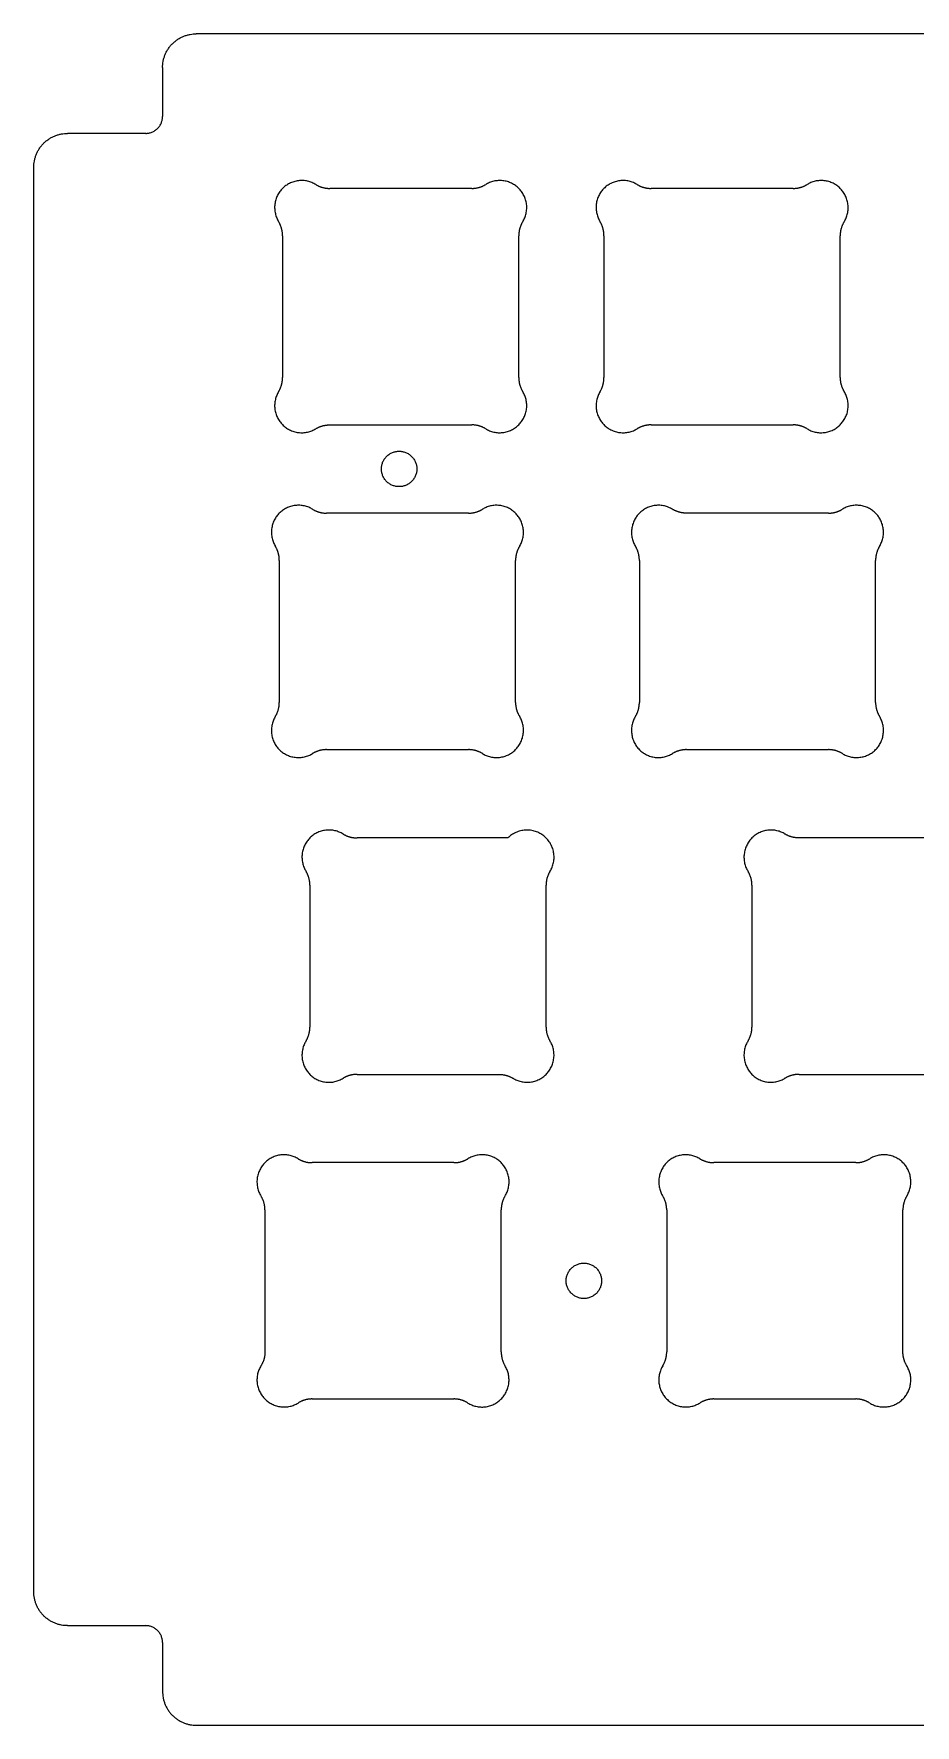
# Model space of a CAD drawing. Header units: millimetres. Extents: x -34 to 248, y -639 to -539.
# Drawn here: x -33.9 to 18.4, y -639.1 to -538.9 of the extents above; entities that cross this region are included whole.
import ezdxf

# ---------------------------------------------------------------- set-up
doc = ezdxf.new("R2010")
doc.units = ezdxf.units.MM
doc.header["$MEASUREMENT"] = 0
doc.layers.add('预设值', color=7, linetype='Continuous', true_color=0x000000)

msp = doc.modelspace()

# ---------------------------------------------------------------- linework, layer by layer
at = {"layer": '预设值'}
for p, q in [((-7.9, -548.09, -10.11), (-16.31, -548.09, -10.11)), ((11.15, -548.09, -10.11), (2.74, -548.09, -10.11)), ((-19.11, -550.89, -10.11), (-19.11, -559.3, -10.11)), ((-5.11, -559.3, -10.11), (-5.11, -550.89, -10.11)), ((-0.06, -550.89, -10.11), (-0.06, -559.3, -10.11)), ((13.94, -559.3, -10.11), (13.94, -550.89, -10.11)), ((-16.31, -562.1, -10.11), (-7.9, -562.1, -10.11)), ((2.74, -562.1, -10.11), (11.15, -562.1, -10.11)), ((13.24, -567.33, -10.11), (4.83, -567.33, -10.11)), ((-19.3, -570.13, -10.11), (-19.3, -578.54, -10.11)), ((-5.3, -578.54, -10.11), (-5.3, -570.13, -10.11)), ((2.04, -570.13, -10.11), (2.04, -578.54, -10.11)), ((16.04, -578.54, -10.11), (16.04, -570.13, -10.11)), ((-16.5, -581.34, -10.11), (-8.09, -581.34, -10.11)), ((4.83, -581.34, -10.11), (13.24, -581.34, -10.11)), ((-5.75, -586.57, -10.11), (-14.69, -586.57, -10.11)), ((19.91, -586.57, -10.11), (11.5, -586.57, -10.11)), ((-17.49, -589.37, -10.11), (-17.49, -597.78, -10.11)), ((-3.49, -597.78, -10.11), (-3.49, -589.37, -10.11)), ((8.71, -589.37, -10.11), (8.71, -597.78, -10.11)), ((-14.69, -600.58, -10.11), (-6.28, -600.58, -10.11)), ((11.5, -600.58, -10.11), (19.91, -600.58, -10.11)), ((-8.95, -605.81, -10.11), (-17.36, -605.81, -10.11)), ((14.86, -605.81, -10.11), (6.45, -605.81, -10.11)), ((-20.15, -608.61, -10.11), (-20.15, -617.02, -10.11)), ((-6.15, -617.02, -10.11), (-6.15, -608.61, -10.11)), ((3.66, -608.61, -10.11), (3.66, -617.02, -10.11)), ((17.66, -617.02, -10.11), (17.66, -608.61, -10.11)), ((-17.36, -619.81, -10.11), (-8.95, -619.81, -10.11)), ((6.45, -619.81, -10.11), (14.86, -619.81, -10.11))]:
    msp.add_line(p, q, dxfattribs=at)
for points, weights in [([(-26.22, -540.93, -10.11), (-26.22, -538.93, -10.11), (-24.22, -538.93, -10.11)], [1, 0.707106781187, 1]), ([(-27.22, -544.83, -10.11), (-26.22, -544.83, -10.11), (-26.22, -543.83, -10.11)], [1, 0.707106781187, 1]), ([(-33.85, -546.83, -10.11), (-33.85, -544.83, -10.11), (-31.85, -544.83, -10.11)], [1, 0.707106781187, 1]), ([(-17.14, -547.86, -10.11), (-16.76, -548.09, -10.11), (-16.31, -548.09, -10.11)], [1, 0.9625501825, 1]), ([(-7.9, -548.09, -10.11), (-7.45, -548.09, -10.11), (-7.07, -547.86, -10.11)], [1, 0.9625501825, 1]), ([(1.91, -547.86, -10.11), (2.29, -548.09, -10.11), (2.74, -548.09, -10.11)], [1, 0.9625501825, 1]), ([(11.15, -548.09, -10.11), (11.6, -548.09, -10.11), (11.98, -547.86, -10.11)], [1, 0.9625501825, 1]), ([(-19.11, -550.89, -10.11), (-19.11, -550.44, -10.11), (-19.34, -550.06, -10.11)], [1, 0.962536355332, 1]), ([(-4.87, -550.06, -10.11), (-5.11, -550.44, -10.11), (-5.11, -550.89, -10.11)], [1, 0.962536355332, 1]), ([(-0.06, -550.89, -10.11), (-0.06, -550.44, -10.11), (-0.29, -550.06, -10.11)], [1, 0.962536355332, 1]), ([(14.18, -550.06, -10.11), (13.94, -550.44, -10.11), (13.94, -550.89, -10.11)], [1, 0.962536355332, 1]), ([(-19.34, -560.13, -10.11), (-19.11, -559.75, -10.11), (-19.11, -559.3, -10.11)], [1, 0.962536355332, 1]), ([(-5.11, -559.3, -10.11), (-5.11, -559.75, -10.11), (-4.87, -560.13, -10.11)], [1, 0.962536355332, 1]), ([(-0.29, -560.13, -10.11), (-0.06, -559.75, -10.11), (-0.06, -559.3, -10.11)], [1, 0.962536355332, 1]), ([(13.94, -559.3, -10.11), (13.94, -559.75, -10.11), (14.18, -560.13, -10.11)], [1, 0.962536355332, 1]), ([(-17.14, -562.33, -10.11), (-16.76, -562.1, -10.11), (-16.31, -562.1, -10.11)], [1, 0.9625501825, 1]), ([(-7.07, -562.33, -10.11), (-7.45, -562.1, -10.11), (-7.9, -562.1, -10.11)], [1, 0.9625501825, 1]), ([(2.74, -562.1, -10.11), (2.29, -562.1, -10.11), (1.91, -562.33, -10.11)], [1, 0.9625501825, 1]), ([(11.98, -562.33, -10.11), (11.6, -562.1, -10.11), (11.15, -562.1, -10.11)], [1, 0.962550182499, 1]), ([(-17.33, -567.1, -10.11), (-16.95, -567.33, -10.11), (-16.5, -567.33, -10.11)], [1, 0.962543598394, 1]), ([(-8.09, -567.33, -10.11), (-7.64, -567.33, -10.11), (-7.26, -567.1, -10.11)], [1, 0.962543598394, 1]), ([(4.83, -567.33, -10.11), (4.39, -567.33, -10.11), (4, -567.1, -10.11)], [1, 0.962553474712, 1]), ([(13.24, -567.33, -10.11), (13.69, -567.33, -10.11), (14.07, -567.1, -10.11)], [1, 0.962553474712, 1]), ([(-19.3, -570.13, -10.11), (-19.3, -569.68, -10.11), (-19.53, -569.3, -10.11)], [1, 0.962542940005, 1]), ([(-5.06, -569.3, -10.11), (-5.3, -569.68, -10.11), (-5.3, -570.13, -10.11)], [1, 0.962542940005, 1]), ([(2.04, -570.13, -10.11), (2.04, -569.68, -10.11), (1.81, -569.3, -10.11)], [1, 0.96253306245, 1]), ([(16.27, -569.3, -10.11), (16.04, -569.68, -10.11), (16.04, -570.13, -10.11)], [1, 0.96253306245, 1]), ([(-19.53, -579.37, -10.11), (-19.3, -578.99, -10.11), (-19.3, -578.54, -10.11)], [1, 0.962542940005, 1]), ([(-5.3, -578.54, -10.11), (-5.3, -578.99, -10.11), (-5.06, -579.37, -10.11)], [1, 0.962542940005, 1]), ([(1.81, -579.37, -10.11), (2.04, -578.99, -10.11), (2.04, -578.54, -10.11)], [1, 0.96253306245, 1]), ([(16.04, -578.54, -10.11), (16.04, -578.99, -10.11), (16.27, -579.37, -10.11)], [1, 0.96253306245, 1]), ([(-16.5, -581.34, -10.11), (-16.95, -581.34, -10.11), (-17.33, -581.57, -10.11)], [1, 0.962543598394, 1]), ([(-7.26, -581.57, -10.11), (-7.64, -581.34, -10.11), (-8.09, -581.34, -10.11)], [1, 0.962543598394, 1]), ([(4.83, -581.34, -10.11), (4.39, -581.34, -10.11), (4, -581.57, -10.11)], [1, 0.962553474712, 1]), ([(14.07, -581.57, -10.11), (13.69, -581.34, -10.11), (13.24, -581.34, -10.11)], [1, 0.962553474712, 1]), ([(-15.52, -586.34, -10.11), (-15.14, -586.57, -10.11), (-14.69, -586.57, -10.11)], [1, 0.962545573812, 1]), ([(11.5, -586.57, -10.11), (11.05, -586.57, -10.11), (10.67, -586.34, -10.11)], [1, 0.962545573812, 1]), ([(-17.49, -589.37, -10.11), (-17.49, -588.92, -10.11), (-17.72, -588.54, -10.11)], [1, 0.962540964525, 1]), ([(-3.25, -588.54, -10.11), (-3.49, -588.92, -10.11), (-3.49, -589.37, -10.11)], [1, 0.962540964525, 1]), ([(8.71, -589.37, -10.11), (8.71, -588.92, -10.11), (8.47, -588.54, -10.11)], [1, 0.962540964525, 1]), ([(-17.72, -598.61, -10.11), (-17.49, -598.23, -10.11), (-17.49, -597.78, -10.11)], [1, 0.962540964525, 1]), ([(-3.49, -597.78, -10.11), (-3.49, -598.23, -10.11), (-3.25, -598.61, -10.11)], [1, 0.962540964525, 1]), ([(8.47, -598.61, -10.11), (8.71, -598.23, -10.11), (8.71, -597.78, -10.11)], [1, 0.962539554498, 1]), ([(-14.69, -600.58, -10.11), (-15.14, -600.58, -10.11), (-15.52, -600.81, -10.11)], [1, 0.962545573811, 1]), ([(-6.28, -600.58, -10.11), (-5.84, -600.58, -10.11), (-5.45, -600.81, -10.11)], [1, 0.962545573812, 1]), ([(11.5, -600.58, -10.11), (11.05, -600.58, -10.11), (10.67, -600.81, -10.11)], [1, 0.962546983738, 1]), ([(-18.19, -605.58, -10.11), (-17.81, -605.81, -10.11), (-17.36, -605.81, -10.11)], [1, 0.962545244677, 1]), ([(-8.95, -605.81, -10.11), (-8.5, -605.81, -10.11), (-8.12, -605.58, -10.11)], [1, 0.962541293677, 1]), ([(5.62, -605.58, -10.11), (6.01, -605.81, -10.11), (6.45, -605.81, -10.11)], [1, 0.962544586237, 1]), ([(14.86, -605.81, -10.11), (15.31, -605.81, -10.11), (15.69, -605.58, -10.11)], [1, 0.962544586237, 1]), ([(-20.15, -608.61, -10.11), (-20.15, -608.16, -10.11), (-20.39, -607.78, -10.11)], [1, 0.962541293677, 1]), ([(-5.92, -607.78, -10.11), (-6.15, -608.16, -10.11), (-6.15, -608.61, -10.11)], [1, 0.962545244677, 1]), ([(3.66, -608.61, -10.11), (3.66, -608.16, -10.11), (3.42, -607.78, -10.11)], [1, 0.962541952142, 1]), ([(17.89, -607.78, -10.11), (17.66, -608.16, -10.11), (17.66, -608.61, -10.11)], [1, 0.962541952143, 1]), ([(-20.15, -617.02, -10.11), (-20.15, -617.47, -10.11), (-20.39, -617.85, -10.11)], [1, 0.962545262202, 1]), ([(-6.15, -617.02, -10.11), (-6.15, -617.47, -10.11), (-5.92, -617.85, -10.11)], [1, 0.962606976525, 1]), ([(3.42, -617.85, -10.11), (3.66, -617.47, -10.11), (3.66, -617.02, -10.11)], [1, 0.962541952143, 1]), ([(17.89, -617.85, -10.11), (17.66, -617.47, -10.11), (17.66, -617.02, -10.11)], [1, 0.962541952143, 1]), ([(-17.36, -619.81, -10.11), (-17.81, -619.81, -10.11), (-18.19, -620.05, -10.11)], [1, 0.962541293677, 1]), ([(-8.12, -620.05, -10.11), (-8.5, -619.81, -10.11), (-8.95, -619.81, -10.11)], [1, 0.962479513597, 1]), ([(6.45, -619.81, -10.11), (6.01, -619.81, -10.11), (5.62, -620.05, -10.11)], [1, 0.962544586237, 1]), ([(15.69, -620.05, -10.11), (15.31, -619.81, -10.11), (14.86, -619.81, -10.11)], [1, 0.962544586237, 1]), ([(-31.85, -633.24, -10.11), (-33.85, -633.24, -10.11), (-33.85, -631.24, -10.11)], [1, 0.707106781187, 1]), ([(-26.22, -634.24, -10.11), (-26.22, -633.24, -10.11), (-27.22, -633.24, -10.11)], [1, 0.707106781187, 1]), ([(-26.22, -637.14, -10.11), (-26.22, -639.14, -10.11), (-24.22, -639.14, -10.11)], [1, 0.707106781186, 1])]:
    msp.add_rational_spline(points, weights, degree=2, dxfattribs=at)
for points in [[(86.32, -538.93, -10.11), (31.05, -538.93, -10.11), (-24.22, -538.93, -10.11)], [(-26.22, -540.93, -10.11), (-26.22, -542.38, -10.11), (-26.22, -543.83, -10.11)], [(-27.22, -544.83, -10.11), (-29.54, -544.83, -10.11), (-31.85, -544.83, -10.11)], [(-33.85, -631.24, -10.11), (-33.85, -589.03, -10.11), (-33.85, -546.83, -10.11)], [(-8.09, -567.33, -10.11), (-12.3, -567.33, -10.11), (-16.5, -567.33, -10.11)], [(-31.85, -633.24, -10.11), (-29.54, -633.24, -10.11), (-27.22, -633.24, -10.11)], [(-26.22, -634.24, -10.11), (-26.22, -635.69, -10.11), (-26.22, -637.14, -10.11)], [(-24.22, -639.14, -10.11), (31.05, -639.14, -10.11), (86.32, -639.14, -10.11)]]:
    msp.add_open_spline(points, degree=2, dxfattribs=at)
for points, weights, knots in [([(-17.14, -547.86, -10.11), (-18.22, -547.2, -10.11), (-19.11, -548.09, -10.11), (-20, -548.98, -10.11), (-19.34, -550.06, -10.11)], [1, 0.785517787854, 1, 0.785517787854, 1], [0, 0, 0, 2.135245, 2.135245, 4.270489, 4.270489, 4.270489]), ([(-4.87, -550.06, -10.11), (-4.21, -548.98, -10.11), (-5.11, -548.09, -10.11), (-6, -547.2, -10.11), (-7.07, -547.86, -10.11)], [1, 0.785517787854, 1, 0.785517787854, 1], [0, 0, 0, 2.135245, 2.135245, 4.270489, 4.270489, 4.270489]), ([(1.91, -547.86, -10.11), (0.83, -547.2, -10.11), (-0.06, -548.09, -10.11), (-0.95, -548.98, -10.11), (-0.29, -550.06, -10.11)], [1, 0.785517787854, 1, 0.785517787854, 1], [0, 0, 0, 2.135245, 2.135245, 4.270489, 4.270489, 4.270489]), ([(14.18, -550.06, -10.11), (14.84, -548.98, -10.11), (13.94, -548.09, -10.11), (13.05, -547.2, -10.11), (11.98, -547.86, -10.11)], [1, 0.785517787854, 1, 0.785517787854, 1], [0, 0, 0, 2.135245, 2.135245, 4.270489, 4.270489, 4.270489]), ([(-19.34, -560.13, -10.11), (-20, -561.2, -10.11), (-19.11, -562.09, -10.11), (-18.22, -562.99, -10.11), (-17.14, -562.33, -10.11)], [1, 0.785517787854, 1, 0.785517787854, 1], [0, 0, 0, 2.135245, 2.135245, 4.270489, 4.270489, 4.270489]), ([(-7.07, -562.33, -10.11), (-6, -562.99, -10.11), (-5.11, -562.09, -10.11), (-4.21, -561.2, -10.11), (-4.87, -560.13, -10.11)], [1, 0.785517787854, 1, 0.785517787854, 1], [0, 0, 0, 2.135245, 2.135245, 4.270489, 4.270489, 4.270489]), ([(-0.29, -560.13, -10.11), (-0.95, -561.2, -10.11), (-0.06, -562.09, -10.11), (0.83, -562.99, -10.11), (1.91, -562.33, -10.11)], [1, 0.785517787854, 1, 0.785517787854, 1], [0, 0, 0, 2.135245, 2.135245, 4.270489, 4.270489, 4.270489]), ([(11.98, -562.33, -10.11), (13.05, -562.99, -10.11), (13.94, -562.09, -10.11), (14.84, -561.2, -10.11), (14.18, -560.13, -10.11)], [1, 0.785517787854, 1, 0.785517787854, 1], [-57.699538, -57.699538, -57.699538, -55.564293, -55.564293, -53.429048, -53.429048, -53.429048]), ([(-11.15, -564.71, -10.11), (-11.15, -563.66, -10.11), (-12.2, -563.66, -10.11), (-13.25, -563.66, -10.11), (-13.25, -564.71, -10.11), (-13.25, -565.76, -10.11), (-12.2, -565.76, -10.11), (-11.15, -565.76, -10.11), (-11.15, -564.71, -10.11)], [1, 0.707106781187, 1, 0.707106781187, 1, 0.707106781187, 1, 0.707106781187, 1], [0, 0, 0, 1.649336, 1.649336, 3.298672, 3.298672, 4.948008, 4.948008, 6.597345, 6.597345, 6.597345]), ([(-17.33, -567.1, -10.11), (-18.41, -566.44, -10.11), (-19.3, -567.33, -10.11), (-20.19, -568.22, -10.11), (-19.53, -569.3, -10.11)], [1, 0.785517787789, 1, 0.785517787789, 1], [0, 0, 0, 2.135245, 2.135245, 4.270489, 4.270489, 4.270489]), ([(-5.06, -569.3, -10.11), (-4.41, -568.22, -10.11), (-5.3, -567.33, -10.11), (-6.19, -566.44, -10.11), (-7.26, -567.1, -10.11)], [1, 0.785517787789, 1, 0.785517787789, 1], [0, 0, 0, 2.135245, 2.135245, 4.270489, 4.270489, 4.270489]), ([(4, -567.1, -10.11), (2.93, -566.44, -10.11), (2.04, -567.33, -10.11), (1.15, -568.22, -10.11), (1.81, -569.3, -10.11)], [1, 0.785517787932, 1, 0.785517787932, 1], [0, 0, 0, 2.135245, 2.135245, 4.270489, 4.270489, 4.270489]), ([(16.27, -569.3, -10.11), (16.93, -568.22, -10.11), (16.04, -567.33, -10.11), (15.15, -566.44, -10.11), (14.07, -567.1, -10.11)], [1, 0.785517787932, 1, 0.785517787932, 1], [0, 0, 0, 2.135245, 2.135245, 4.270489, 4.270489, 4.270489]), ([(-19.53, -579.37, -10.11), (-20.19, -580.44, -10.11), (-19.3, -581.34, -10.11), (-18.41, -582.23, -10.11), (-17.33, -581.57, -10.11)], [1, 0.785517787788, 1, 0.785517787788, 1], [0, 0, 0, 2.135245, 2.135245, 4.270489, 4.270489, 4.270489]), ([(-7.26, -581.57, -10.11), (-6.19, -582.23, -10.11), (-5.3, -581.34, -10.11), (-4.41, -580.44, -10.11), (-5.06, -579.37, -10.11)], [1, 0.785517787788, 1, 0.785517787788, 1], [0, 0, 0, 2.135245, 2.135245, 4.270489, 4.270489, 4.270489]), ([(1.81, -579.37, -10.11), (1.15, -580.44, -10.11), (2.04, -581.34, -10.11), (2.93, -582.23, -10.11), (4, -581.57, -10.11)], [1, 0.785517787932, 1, 0.785517787932, 1], [0, 0, 0, 2.135245, 2.135245, 4.270489, 4.270489, 4.270489]), ([(14.07, -581.57, -10.11), (15.15, -582.23, -10.11), (16.04, -581.34, -10.11), (16.93, -580.44, -10.11), (16.27, -579.37, -10.11)], [1, 0.785517787932, 1, 0.785517787932, 1], [0, 0, 0, 2.135245, 2.135245, 4.270489, 4.270489, 4.270489]), ([(-15.52, -586.34, -10.11), (-16.6, -585.68, -10.11), (-17.49, -586.57, -10.11), (-18.38, -587.47, -10.11), (-17.72, -588.54, -10.11)], [1, 0.785517787796, 1, 0.785517787796, 1], [0, 0, 0, 2.135245, 2.135245, 4.270489, 4.270489, 4.270489]), ([(-3.25, -588.54, -10.11), (-2.51, -587.33, -10.11), (-3.63, -586.45, -10.11), (-4.74, -585.57, -10.11), (-5.75, -586.57, -10.11)], [1, 0.747617421295, 1, 0.747617421295, 1], [-100.174542, -100.174542, -100.174542, -97.850289, -97.850289, -95.526036, -95.526036, -95.526036]), ([(10.67, -586.34, -10.11), (9.6, -585.68, -10.11), (8.71, -586.57, -10.11), (7.82, -587.47, -10.11), (8.47, -588.54, -10.11)], [1, 0.785517787796, 1, 0.785517787796, 1], [0, 0, 0, 2.135245, 2.135245, 4.270489, 4.270489, 4.270489]), ([(-17.72, -598.61, -10.11), (-18.38, -599.68, -10.11), (-17.49, -600.58, -10.11), (-16.6, -601.47, -10.11), (-15.52, -600.81, -10.11)], [1, 0.785517787796, 1, 0.785517787796, 1], [0, 0, 0, 2.135245, 2.135245, 4.270489, 4.270489, 4.270489]), ([(-5.45, -600.81, -10.11), (-4.38, -601.47, -10.11), (-3.49, -600.58, -10.11), (-2.6, -599.68, -10.11), (-3.25, -598.61, -10.11)], [1, 0.785517787796, 1, 0.785517787796, 1], [0, 0, 0, 2.135245, 2.135245, 4.270489, 4.270489, 4.270489]), ([(8.47, -598.61, -10.11), (7.82, -599.68, -10.11), (8.71, -600.58, -10.11), (9.6, -601.47, -10.11), (10.67, -600.81, -10.11)], [1, 0.785517787807, 1, 0.785517787807, 1], [0, 0, 0, 2.135245, 2.135245, 4.270489, 4.270489, 4.270489]), ([(-18.19, -605.58, -10.11), (-19.26, -604.92, -10.11), (-20.15, -605.81, -10.11), (-21.05, -606.71, -10.11), (-20.39, -607.78, -10.11)], [1, 0.785517787794, 1, 0.785517787794, 1], [0, 0, 0, 2.135245, 2.135245, 4.270489, 4.270489, 4.270489]), ([(-5.92, -607.78, -10.11), (-5.26, -606.71, -10.11), (-6.15, -605.81, -10.11), (-7.05, -604.92, -10.11), (-8.12, -605.58, -10.11)], [1, 0.785517787794, 1, 0.785517787794, 1], [0, 0, 0, 2.135245, 2.135245, 4.270489, 4.270489, 4.270489]), ([(5.62, -605.58, -10.11), (4.55, -604.92, -10.11), (3.66, -605.81, -10.11), (2.77, -606.71, -10.11), (3.42, -607.78, -10.11)], [1, 0.785517787791, 1, 0.785517787791, 1], [0, 0, 0, 2.135245, 2.135245, 4.270489, 4.270489, 4.270489]), ([(17.89, -607.78, -10.11), (18.55, -606.71, -10.11), (17.66, -605.81, -10.11), (16.77, -604.92, -10.11), (15.69, -605.58, -10.11)], [1, 0.785517787791, 1, 0.785517787791, 1], [0, 0, 0, 2.135245, 2.135245, 4.270489, 4.270489, 4.270489]), ([(-0.2, -612.81, -10.11), (-0.2, -611.76, -10.11), (-1.25, -611.76, -10.11), (-2.3, -611.76, -10.11), (-2.3, -612.81, -10.11), (-2.3, -613.86, -10.11), (-1.25, -613.86, -10.11), (-0.2, -613.86, -10.11), (-0.2, -612.81, -10.11)], [1, 0.707106781187, 1, 0.707106781187, 1, 0.707106781187, 1, 0.707106781187, 1], [0, 0, 0, 1.649336, 1.649336, 3.298672, 3.298672, 4.948008, 4.948008, 6.597345, 6.597345, 6.597345]), ([(-20.39, -617.85, -10.11), (-21.05, -618.92, -10.11), (-20.15, -619.81, -10.11), (-19.26, -620.71, -10.11), (-18.19, -620.05, -10.11)], [1, 0.785517787794, 1, 0.785517787794, 1], [0, 0, 0, 2.135245, 2.135245, 4.270489, 4.270489, 4.270489]), ([(-8.12, -620.05, -10.11), (-7.05, -620.71, -10.11), (-6.16, -619.82, -10.11), (-5.26, -618.92, -10.11), (-5.92, -617.85, -10.11)], [1, 0.785517793386, 1, 0.785517793386, 1], [0, 0, 0, 2.135245, 2.135245, 4.270489, 4.270489, 4.270489]), ([(3.42, -617.85, -10.11), (2.77, -618.92, -10.11), (3.66, -619.81, -10.11), (4.55, -620.71, -10.11), (5.62, -620.05, -10.11)], [1, 0.785517787791, 1, 0.785517787791, 1], [0, 0, 0, 2.135245, 2.135245, 4.270489, 4.270489, 4.270489]), ([(15.69, -620.05, -10.11), (16.77, -620.71, -10.11), (17.66, -619.81, -10.11), (18.55, -618.92, -10.11), (17.89, -617.85, -10.11)], [1, 0.785517787791, 1, 0.785517787791, 1], [0, 0, 0, 2.135245, 2.135245, 4.270489, 4.270489, 4.270489])]:
    msp.add_rational_spline(points, weights, degree=2, knots=knots, dxfattribs=at)

doc.saveas('drawing.dxf')
